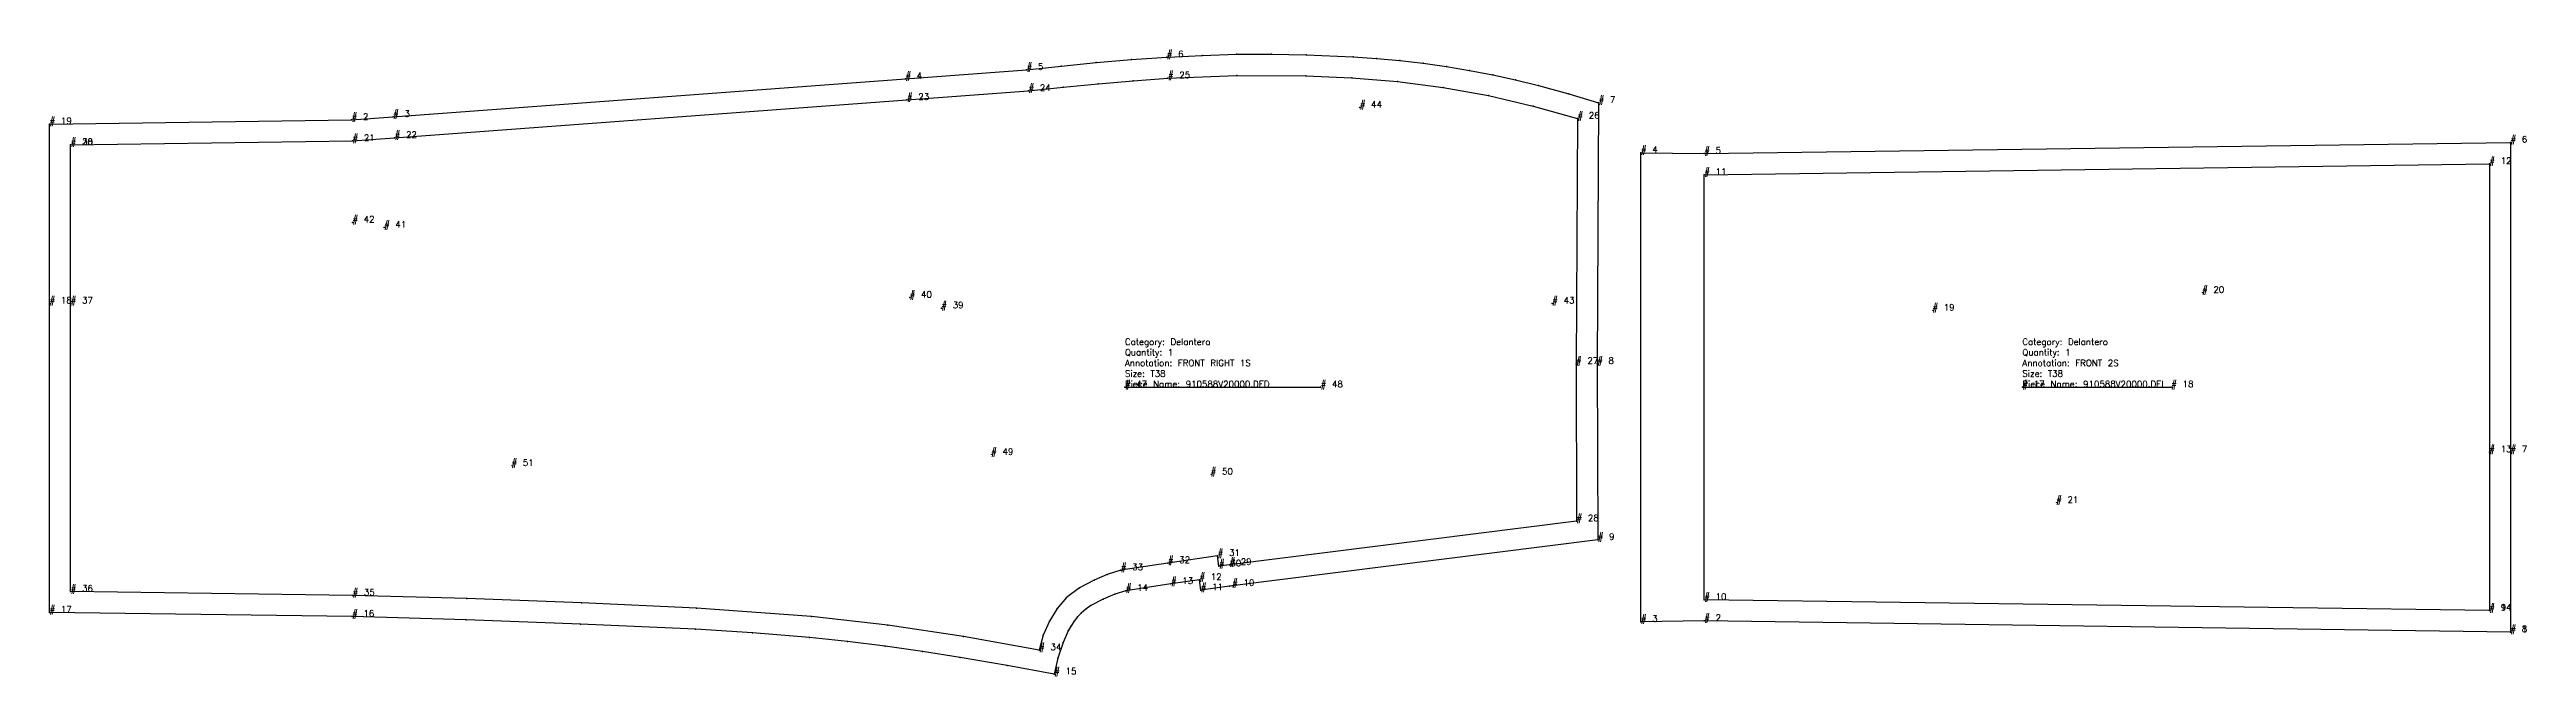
# Model space of a CAD drawing. Extents: x 0 to 8999, y -441 to 372.
# Drawn here: x 2135 to 3307, y -137 to 160 of the extents above; entities that cross this region are included whole.
import ezdxf

# ---------------------------------------------------------------- set-up
doc = ezdxf.new("R2010")
doc.units = 0
for name, color, linetype in [('1', 7, 'CONTINUOUS'), ('13', 4, 'CONTINUOUS'), ('14', 7, 'CONTINUOUS'), ('15', 7, 'CONTINUOUS'), ('2', 1, 'CONTINUOUS'), ('3', 2, 'CONTINUOUS'), ('4', 3, 'CONTINUOUS'), ('7', 5, 'CONTINUOUS')]:
    doc.layers.add(name, color=color, linetype=linetype)
doc.styles.get("Standard").update_dxf_attribs({"font": 'txt', "bigfont": '   '})

# ---------------------------------------------------------------- blocks, each defined once
blk = doc.blocks.new('910588V20000DED')
at = {"layer": '1'}
blk.add_lwpolyline([(-509.061, 124.568), (-366.082, 126.549), (-346.436, 128.003), (-103.924, 145.957), (-46.55, 150.201), (-30.197, 151.998), (-13.585, 153.613), (3.045, 155.022), (19.788, 156.229), (20.351, 156.259), (36.567, 157.047), (52.794, 157.567), (69.333, 157.65), (85.871, 157.329), (107.991, 156.352), (119.051, 155.574), (130.094, 154.569), (141.146, 153.308), (152.164, 151.773), (163.153, 149.943), (174.089, 147.818), (184.958, 145.41), (195.77, 142.755), (210.057, 138.895), (224.235, 134.657), (223.54, 11.119), (223.818, -72.153), (50.778, -93.974), (49.482, -94.149), (35.893, -95.988), (35.27, -91.141), (21.799, -93.066), (0.386, -96.276), (-4.849, -97.969), (-10.302, -100.28), (-16.094, -103.353), (-18.52, -104.996), (-20.762, -106.872), (-22.478, -108.677), (-24.018, -110.638), (-25.516, -112.911), (-26.836, -115.289), (-29.223, -120.759), (-31.703, -128.21), (-33.467, -135.852), (-55.693, -131.678), (-77.982, -127.859), (-95.759, -125.068), (-113.574, -122.538), (-131.392, -120.317), (-149.248, -118.417), (-176.27, -116.148), (-203.337, -114.455), (-257.715, -112.04), (-311.789, -110.017), (-365.838, -108.538), (-509.061, -106.554), (-509.061, 39.705), (-509.061, 124.568)], close=True, dxfattribs=at)
at = {"layer": '13'}
for p in [(111.173, 132.378), (-365.698, 78.031), (-350.698, 75.531), (-101.893, 42.401), (-86.893, 37.373), (202.279, 39.616)]:
    blk.add_point(p, dxfattribs=at)
at = {"layer": '14'}
blk.add_lwpolyline([(-499.061, 114.705), (-365.643, 116.554), (-345.698, 118.031), (-103.186, 135.985), (-45.636, 140.245), (-29.168, 142.051), (-12.68, 143.654), (3.828, 145.052), (20.351, 146.246), (52.96, 147.566), (85.615, 147.33), (107.368, 146.37), (129.062, 144.619), (150.647, 141.885), (172.063, 138.022), (193.263, 133.071), (214.192, 127.117), (213.54, 11.13), (213.788, -63.339), (49.482, -84.058), (44.528, -84.729), (43.895, -79.807), (20.35, -83.171), (-1.908, -86.508), (-8.346, -88.589), (-14.604, -91.243), (-21.481, -94.891), (-27.631, -99.527), (-32.134, -104.735), (-35.735, -110.678), (-38.663, -117.39), (-40.636, -124.405), (-76.359, -117.99), (-112.261, -112.623), (-148.309, -108.459), (-202.749, -104.471), (-257.307, -102.048), (-311.466, -100.022), (-365.632, -98.541), (-499.061, -96.692), (-499.061, 39.705), (-499.061, 114.705)], close=True, dxfattribs=at)
at = {"layer": '2'}
for p in [(19.788, 156.229), (-103.924, 145.957), (-46.55, 150.201), (20.351, 146.246), (-103.186, 135.985), (-45.636, 140.245), (111.173, 132.378), (224.235, 134.657), (-509.061, 124.568), (-509.061, 124.568), (-366.082, 126.549), (-346.436, 128.003), (-345.698, 118.031), (214.192, 127.117), (-499.061, 114.705), (-499.061, 114.705), (-365.643, 116.554), (-365.698, 78.031), (-350.698, 75.531), (-509.061, 39.705), (-499.061, 39.705), (-101.893, 42.401), (-86.893, 37.373), (202.279, 39.616), (0, 0), (92.643, 0), (213.54, 11.13), (223.54, 11.119), (213.788, -63.339), (43.895, -79.807), (223.818, -72.153), (-1.908, -86.508), (20.35, -83.171), (21.799, -93.066), (35.27, -91.141), (44.528, -84.729), (49.482, -84.058), (-499.061, -96.692), (-365.632, -98.541), (0.386, -96.276), (35.893, -95.988), (50.778, -93.974), (-509.061, -106.554), (-365.838, -108.538), (-40.636, -124.405), (-33.467, -135.852)]:
    blk.add_point(p, dxfattribs=at)
at = {"layer": '3'}
for p in [(-13.585, 153.613), (3.045, 155.022), (20.351, 156.259), (36.567, 157.047), (52.794, 157.567), (69.333, 157.65), (85.871, 157.329), (107.991, 156.352), (119.051, 155.574), (130.094, 154.569), (141.146, 153.308), (-30.197, 151.998), (-29.168, 142.051), (-12.68, 143.654), (3.828, 145.052), (52.96, 147.566), (85.615, 147.33), (107.368, 146.37), (129.062, 144.619), (150.647, 141.885), (152.164, 151.773), (163.153, 149.943), (174.089, 147.818), (184.958, 145.41), (195.77, 142.755), (172.063, 138.022), (193.263, 133.071), (210.057, 138.895), (-14.604, -91.243), (-8.346, -88.589), (-311.466, -100.022), (-257.307, -102.048), (-202.749, -104.471), (-32.134, -104.735), (-27.631, -99.527), (-21.481, -94.891), (-18.52, -104.996), (-16.094, -103.353), (-10.302, -100.28), (-4.849, -97.969), (49.482, -94.149), (-311.789, -110.017), (-257.715, -112.04), (-203.337, -114.455), (-176.27, -116.148), (-148.309, -108.459), (-112.261, -112.623), (-35.735, -110.678), (-26.836, -115.289), (-25.516, -112.911), (-24.018, -110.638), (-22.478, -108.677), (-20.762, -106.872), (-149.248, -118.417), (-131.392, -120.317), (-113.574, -122.538), (-95.759, -125.068), (-77.982, -127.859), (-76.359, -117.99), (-38.663, -117.39), (-31.703, -128.21), (-29.223, -120.759), (-55.693, -131.678)]:
    blk.add_point(p, dxfattribs=at)
at = {"layer": '4'}
for p in [(20.351, 156.259, 5), (20.351, 146.246, 5), (-366.082, 126.549, 5), (-365.643, 116.554, 5), (-509.061, 39.705, 5), (-499.061, 39.705, 5), (213.54, 11.13, 5), (223.54, 11.119, 5), (49.482, -84.058, 5), (-365.632, -98.541, 5), (49.482, -94.149, 5), (-365.838, -108.538, 5)]:
    blk.add_point(p, dxfattribs=at)
at = {"layer": '7'}
blk.add_line((0, 0), (92.643, 0), dxfattribs=at)
at = {"layer": '1'}
for s, p in [('# 5', (-46.55, 150.201)), ('# 6', (19.788, 156.229)), ('# 4', (-103.924, 145.957)), ('# 2', (-366.082, 126.549)), ('# 3', (-346.436, 128.003)), ('# 7', (224.235, 134.657)), ('# 1', (-509.061, 124.568)), ('# 19', (-509.061, 124.568)), ('# 18', (-509.061, 39.705)), ('Annotation: FRONT RIGHT 1S', (0, 10)), ('Category: Delantero', (0, 20)), ('Quantity: 1', (0, 15)), ('# 8', (223.54, 11.119)), ('Size: T38', (0, 5)), ('Piece Name: 910588V20000.DED', (0, 0)), ('# 9', (223.818, -72.153)), ('# 14', (0.386, -96.276)), ('# 13', (21.799, -93.066)), ('# 12', (35.27, -91.141)), ('# 11', (35.893, -95.988)), ('# 10', (50.778, -93.974)), ('# 17', (-509.061, -106.554)), ('# 16', (-365.838, -108.538)), ('# 15', (-33.467, -135.852))]:
    blk.add_text(s, height=3, dxfattribs=at).set_placement(p)
at = {"layer": '13'}
for s, p in [('# 44', (111.173, 132.378)), ('# 42', (-365.698, 78.031)), ('# 41', (-350.698, 75.531)), ('# 40', (-101.893, 42.401)), ('# 39', (-86.893, 37.373)), ('# 43', (202.279, 39.616))]:
    blk.add_text(s, height=3, dxfattribs=at).set_placement(p)
at = {"layer": '14'}
for s, p in [('# 24', (-45.636, 140.245)), ('# 25', (20.351, 146.246)), ('# 23', (-103.186, 135.985)), ('# 26', (214.192, 127.117)), ('# 20', (-499.061, 114.705)), ('# 38', (-499.061, 114.705)), ('# 21', (-365.643, 116.554)), ('# 22', (-345.698, 118.031)), ('# 37', (-499.061, 39.705)), ('# 27', (213.54, 11.13)), ('# 28', (213.788, -63.339)), ('# 32', (20.35, -83.171)), ('# 31', (43.895, -79.807)), ('# 30', (44.528, -84.729)), ('# 29', (49.482, -84.058)), ('# 36', (-499.061, -96.692)), ('# 33', (-1.908, -86.508)), ('# 35', (-365.632, -98.541)), ('# 34', (-40.636, -124.405))]:
    blk.add_text(s, height=3, dxfattribs=at).set_placement(p)
at = {"layer": '15'}
for s, height, p in [('# 51', 3, (-290.359, -37.168)), ('Main Fabric', 0.093, (-63.334, -31.948)), ('# 49', 3, (-63.334, -31.948)), ('1 Piece Face Up', 0.067, (-290.359, -37.168)), ('Front', 0.204, (40.565, -41.282)), ('# 50', 3, (40.565, -41.282))]:
    blk.add_text(s, height=height, dxfattribs=at).set_placement(p)
at = {"layer": '7'}
for s, p in [('# 47', (0, 0)), ('# 48', (92.643, 0))]:
    blk.add_text(s, height=3, dxfattribs=at).set_placement(p)
blk = doc.blocks.new('910588V20000DEL')
at = {"layer": '1'}
blk.add_lwpolyline([(231.063, -115.838), (-150.59, -110.549), (-180.59, -110.964), (-180.59, 110.964), (-150.59, 110.549), (231.063, 115.838), (231.063, -30.698), (231.063, -115.838)], close=True, dxfattribs=at)
at = {"layer": '14'}
blk.add_lwpolyline([(221.063, -105.698), (-150.59, -100.548), (-150.59, 100.548), (221.063, 105.698), (221.063, -30.698), (221.063, -105.698)], close=True, dxfattribs=at)
at = {"layer": '2'}
for p in [(-180.59, 110.964), (-150.59, 110.549), (221.063, 105.698), (231.063, 115.838), (-150.59, 100.548), (0, 0), (70.472, 0), (221.063, -30.698), (231.063, -30.698), (-150.59, -100.548), (-180.59, -110.964), (-150.59, -110.549), (221.063, -105.698), (221.063, -105.698), (231.063, -115.838), (231.063, -115.838)]:
    blk.add_point(p, dxfattribs=at)
at = {"layer": '4'}
for p in [(-150.59, 110.549, 5), (-150.59, 100.548, 5), (221.063, -30.698, 5), (231.063, -30.698, 5), (-150.59, -100.548, 5), (-150.59, -110.549, 5)]:
    blk.add_point(p, dxfattribs=at)
at = {"layer": '7'}
blk.add_line((0, 0), (70.472, 0), dxfattribs=at)
at = {"layer": '1'}
for s, p in [('# 6', (231.063, 115.838)), ('# 4', (-180.59, 110.964)), ('# 5', (-150.59, 110.549)), ('Annotation: FRONT 2S', (0, 10)), ('Category: Delantero', (0, 20)), ('Quantity: 1', (0, 15)), ('Size: T38', (0, 5)), ('Piece Name: 910588V20000.DEL', (0, 0)), ('# 7', (231.063, -30.698)), ('# 3', (-180.59, -110.964)), ('# 2', (-150.59, -110.549)), ('# 1', (231.063, -115.838)), ('# 8', (231.063, -115.838))]:
    blk.add_text(s, height=3, dxfattribs=at).set_placement(p)
at = {"layer": '14'}
for s, p in [('# 12', (221.063, 105.698)), ('# 11', (-150.59, 100.548)), ('# 13', (221.063, -30.698)), ('# 10', (-150.59, -100.548)), ('# 9', (221.063, -105.698)), ('# 14', (221.063, -105.698))]:
    blk.add_text(s, height=3, dxfattribs=at).set_placement(p)
at = {"layer": '15'}
for s, height, p in [('# 20', 3, (85.057, 44.704)), ('2 Pieces', 0.125, (-42.579, 36.334)), ('# 19', 3, (-42.579, 36.334)), ('Main Fabric', 0.091, (85.057, 44.704)), ('Front', 0.2, (16.008, -54.685)), ('# 21', 3, (16.008, -54.685))]:
    blk.add_text(s, height=height, dxfattribs=at).set_placement(p)
at = {"layer": '7'}
for s, p in [('# 17', (0, 0)), ('# 18', (70.472, 0))]:
    blk.add_text(s, height=3, dxfattribs=at).set_placement(p)

msp = doc.modelspace()

# ---------------------------------------------------------------- block references
at = {"layer": '1'}
for name, p in [('910588V20000DED', (2643.635, 0)), ('910588V20000DEL', (3068.46, 0))]:
    msp.add_blockref(name, p, dxfattribs=at)

doc.saveas('drawing.dxf')
